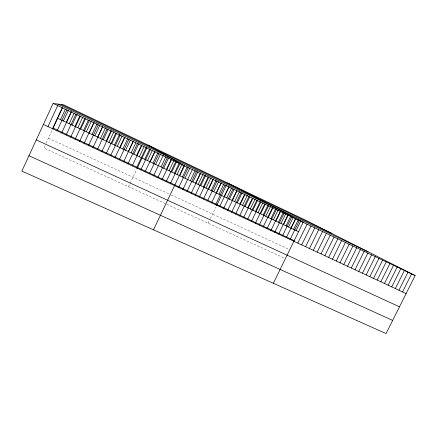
<?xml version="1.0" encoding="UTF-8"?>
<svg xmlns="http://www.w3.org/2000/svg" width="437" height="437" viewBox="0 0 437 437"><rect width="100%" height="100%" fill="white"/><g stroke="black" fill="none" stroke-linecap="round" stroke-linejoin="round"><path stroke-width="0.33" stroke-dasharray="2.19 1.64" d="M45.006 145.548L43.875 147.996L166.268 204.041M46.136 143.101L52.38 129.614M128.511 186.752L136.431 169.966M208.149 223.214L209.247 220.931M210.344 218.642L215.949 206.985M166.797 204.287L284.421 258.141M48.403 138.207L169.108 193.99M171.233 194.973L288.753 249.287"/><path stroke-width="0.66" d="M53.106 103.438L21.85 171.107L386.068 333.562L415.15 275.583L304.48 219.647L63.824 104.902L53.106 103.438L415.15 275.583M47.977 126.593L57.684 105.612M52.544 128.724L62.24 107.775M52.615 129.112L62.415 107.939M60.535 119.634L65.315 109.316M57.094 130.843L66.785 109.938M63.425 121L68.489 110.086M66.315 122.36L71.373 111.457M61.628 132.963L71.313 112.09M69.199 123.715L73.968 113.434M66.151 135.071L75.825 114.237M72.072 125.069L77.125 114.194M74.945 126.424L79.709 116.166M70.657 137.169L80.321 116.379M77.808 127.768L82.571 117.526M75.148 139.266L84.805 118.509M80.665 129.117L85.428 118.88M83.516 130.461L88.279 120.235M79.627 141.353L89.274 120.634M86.362 131.799L91.399 120.989M84.09 143.434L93.731 122.753M89.203 133.138L94.239 122.338M92.038 134.47L97.069 123.687M88.536 145.505L98.172 124.862M94.867 135.803L99.898 125.031M97.686 137.131L102.717 126.369M92.966 147.575L102.597 126.965M100.505 138.458L105.53 127.708M97.385 149.634L107.01 129.062M103.318 139.78L108.059 129.642M106.12 141.102L111.14 130.379M101.794 151.688L111.408 131.155M108.922 142.424L113.937 131.712M106.18 153.737L115.789 133.241M111.714 143.735L116.45 133.629M114.499 145.051L119.514 134.361M110.561 155.774L120.159 135.317M117.285 146.362L122.016 136.278M114.92 157.806L124.512 137.387M120.06 147.668L124.791 137.595M122.83 148.973L127.56 138.911M119.268 159.838L128.855 139.452M125.594 150.273L130.319 140.228M128.352 151.573L133.077 141.539M123.605 161.859L133.181 141.506M131.111 152.868L135.831 142.844M127.926 163.87L137.491 143.56M133.859 154.163L138.797 143.675M136.601 155.457L141.249 145.592M132.231 165.88L141.79 145.603M139.337 156.746L143.981 146.892M136.524 167.879L146.078 147.64M137.01 168.748L147.001 147.575M144.794 159.314L149.727 148.87M140.801 169.878L150.35 149.673M147.515 160.597L152.152 150.776M145.068 171.867L154.605 151.699M150.23 161.876L155.157 151.453M152.939 163.148L157.861 152.742M149.323 173.85L158.85 153.715M155.643 164.421L160.565 154.026M153.562 175.827L163.258 155.31M161.035 166.961L165.951 156.588M157.784 177.793L167.3 157.735M163.722 168.229L168.633 157.866M166.404 169.49L171.315 159.139M161.996 179.76L171.506 159.734M169.081 170.752L173.992 160.412M166.197 181.716L175.696 161.723M171.752 172.009L176.657 161.685M174.418 173.265L179.323 162.952M170.381 183.671L179.875 163.711M177.078 174.516L181.978 164.214M153.502 229.829L184.037 165.694L148.165 145.117M179.733 175.767L184.632 165.476M182.382 177.018L187.282 166.737M178.711 187.555L188.189 167.666M185.026 178.258L189.92 167.994M182.857 189.489L192.559 169.245M190.297 180.743L195.192 170.496M186.992 191.411L196.453 171.594M192.93 181.983L197.814 171.746M195.552 183.218L200.436 172.992M191.111 193.334L200.567 173.549M198.169 184.452L203.052 174.237M195.219 195.252L204.669 175.499M200.785 185.681L205.663 175.477M203.391 186.91L208.269 176.717M199.316 197.158L208.755 177.444M205.991 188.134L210.869 177.957M203.396 199.064L212.83 179.383M208.591 189.358L213.464 179.192M211.18 190.576L216.053 180.421M207.466 200.96L216.889 181.311M213.769 191.794L218.637 181.65M211.524 202.85L220.942 183.24M216.353 193.012L221.22 182.879M218.932 194.225L223.793 184.103M215.567 204.734L224.979 185.157M216.517 205.8L226.361 185.326M224.148 196.683L229.004 186.583M219.598 206.619L228.999 187.069M226.787 197.923L231.643 187.839M223.618 208.493L233.014 188.981M229.42 199.168L233.986 189.68M232.047 200.403L236.898 190.335M227.622 210.361L237.012 190.882M234.669 201.637L239.52 191.586M231.621 212.224L241 192.777M237.291 202.872L242.136 192.826M239.902 204.101L244.742 194.072M235.603 214.081L244.971 194.667M242.508 205.33L247.347 195.312M239.569 215.927L248.937 196.552M245.113 206.554L249.664 197.136M247.708 207.777L252.258 198.365M243.529 217.773L252.886 198.425M250.297 209.001L255.132 199.01M247.473 219.614L256.825 200.299M252.886 210.219L257.715 200.239M255.465 211.432L260.294 201.468M251.406 221.45L260.752 202.167M258.043 212.644L262.866 202.692M255.328 223.28L264.664 204.03M260.616 213.857L265.379 204.03M263.178 215.064L267.941 205.248M259.239 225.099L268.569 205.882M265.74 216.271L270.503 206.466M263.14 226.918L272.459 207.733M268.296 217.473L273.054 207.679M270.847 218.675L275.6 208.891M267.023 228.731L276.337 209.58M273.393 219.871L278.145 210.099M270.896 230.534L280.204 211.415M275.933 221.067L280.685 211.306M278.467 222.264L283.214 212.513M274.758 232.337L284.055 213.251M280.996 223.454L285.743 213.715M278.609 234.134L287.901 215.075M283.52 224.645L288.267 214.917M286.044 225.831L290.785 216.113M282.449 235.925L291.73 216.899M288.557 227.016L293.298 217.309M286.279 237.706L295.554 218.713M291.069 228.196L295.805 218.5M293.571 229.376L298.307 219.691M290.097 239.487L299.361 220.527M296.073 230.556L300.803 220.876M273.344 283.285L303.294 222.062M297.81 243.081L307.058 224.186M301.705 244.9L310.947 226.038M305.589 246.714L314.826 227.879M309.462 248.516L318.688 229.715M313.318 250.319L322.544 231.55M317.169 252.111L326.384 233.374M321.004 253.902L330.214 235.193M324.828 255.683L334.026 237.012M328.646 257.464L337.834 238.821M332.448 259.234L341.63 240.623M336.233 261.004L345.41 242.42M340.013 262.763L349.179 244.217M343.782 264.522L352.943 246.004M347.535 266.27L356.69 247.784M351.282 268.018L360.427 249.56M355.013 269.76L364.152 251.335M358.739 271.492L367.867 253.099M362.448 273.223L371.57 254.858M366.146 274.949L375.263 256.617M369.833 276.67L378.939 258.365M373.515 278.385L382.61 260.113M377.18 280.095L386.27 261.85M380.835 281.799L389.919 263.587M384.478 283.498L393.557 265.314M388.111 285.192L397.178 267.04M391.732 286.88L400.795 268.755M395.348 288.562L404.4 270.47M398.948 290.244L407.994 272.18M402.537 291.916L411.578 273.884M28.94 155.752L392.666 320.403M36.266 139.895L399.484 306.812M53.085 128.096L294.227 240.612M43.4 124.458L406.12 293.588M57.635 118.269L298.569 231.73M61.267 104.552L331.858 233.484M57.788 104.077L368.151 251.832M227.508 182.945L303.158 222.335"/></g></svg>
